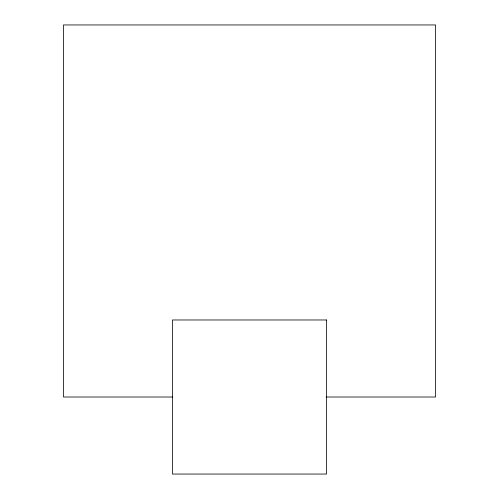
<?xml version="1.0" encoding="UTF-8"?>
<svg xmlns="http://www.w3.org/2000/svg" width="499" height="499" viewBox="0 0 499 499"><rect width="100%" height="100%" fill="white"/><g stroke="black" fill="none" stroke-linecap="round" stroke-linejoin="round"><path stroke-width="0.75" d="M172.76 397.011L63.467 397.011L63.467 24.95L435.533 24.95L435.533 397.011L326.24 397.011M326.539 319.978L172.461 319.978L172.461 474.05L326.539 474.05L326.539 319.978"/></g></svg>
